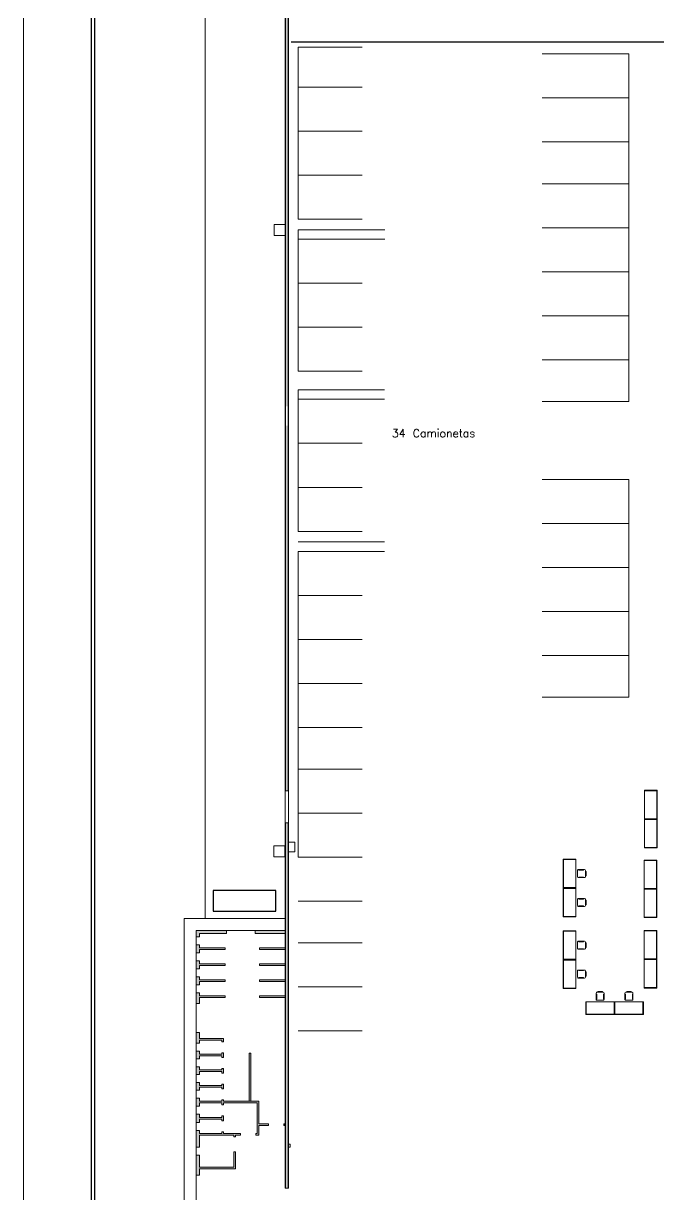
# Model space of a CAD drawing. Header units: millimetres. Extents: x 161 to 540, y 104 to 460.
# Drawn here: x 162.6 to 202.2, y 343.1 to 416.2 of the extents above; entities that cross this region are included whole.
import ezdxf

# ---------------------------------------------------------------- set-up
doc = ezdxf.new("R2010")
doc.units = ezdxf.units.MM
doc.layers.add('000 ALE DURLOCK NUEVO', color=30, linetype='Continuous', lineweight=9)
doc.layers.add('000 ALE HATCH', color=253, linetype='Continuous', lineweight=0)
doc.layers.add('000 ALE MOBILIARIO', color=8, linetype='Continuous', lineweight=0, true_color=0x808080)
doc.layers.add('ARQ', color=1, linetype='Continuous')
doc.layers.add('Muros', color=3, linetype='Continuous')
doc.styles.get("Standard").update_dxf_attribs({"font": 'txt.shx'})

# ---------------------------------------------------------------- blocks, each defined once
blk = doc.blocks.new('MESA DE TRABAJO')
for points in [[(1.8, 0.8), (0, 0.8), (0, 0), (1.8, 0), (1.8, 0.8)], [(0, 0), (0.025, 0), (0.025, 0.775), (1.775, 0.775), (1.775, 0), (1.8, 0)]]:
    blk.add_lwpolyline(points)
blk = doc.blocks.new('IRI-OCASA-Layout R 9$1$OCA_SILLA-13')
for p, q in [((0.0549, 0.05), (0.0549, 0.4483)), ((0.1049, 0.4983), (0.5023, 0.4983)), ((0.5023, 0), (0.1049, 0)), ((0.5523, 0.4483), (0.5523, 0.05))]:
    blk.add_line(p, q)
for points in [[(0, 0.1087), (0, 0.3889), (0.0427, 0.3889), (0.0427, 0.1087)], [(0.1654, 0.4663), (0.1654, 0.4876), (0.4749, 0.4876), (0.4749, 0.4663)], [(0.1681, 0.0207), (0.1681, 0.0394), (0.4749, 0.0394), (0.4749, 0.0207)]]:
    blk.add_lwpolyline(points, close=True)
for centre, start, end in [((0.1049, 0.4483), 90, 180), ((0.1049, 0.05), 180, 270), ((0.5023, 0.4483), 0, 90), ((0.5023, 0.05), 270, 0)]:
    blk.add_arc(centre, 0.05, start, end)

msp = doc.modelspace()

# ---------------------------------------------------------------- hatches: boundary and pattern name
at = {"layer": '000 ALE HATCH', "lineweight": 0}
h = msp.add_hatch(color=256, dxfattribs=at)
h.dxf.hatch_style = 1
h.paths.add_polyline_path([(178.935, 392.304), (179.136, 392.304), (179.136, 450.856), (178.935, 450.856)])
h.paths.add_polyline_path([(178.936, 368.278), (179.136, 368.278), (179.136, 391.104), (178.935, 391.104)])
h.paths.add_polyline_path([(179.136, 366.278), (178.936, 366.278), (178.936, 343.451), (179.136, 343.451)])
h = msp.add_hatch(color=256, dxfattribs=at)
h.dxf.hatch_style = 1
h.paths.add_polyline_path([(173.376, 359.562), (175.256, 359.562), (175.256, 359.362), (173.576, 359.362), (173.576, 359.162), (173.376, 359.162)])
h = msp.add_hatch(color=256, dxfattribs=at)
h.dxf.hatch_style = 1
h.paths.add_polyline_path([(178.936, 359.562), (177.056, 359.562), (177.056, 359.362), (178.936, 359.362)])
h = msp.add_hatch(color=256, dxfattribs=at)
h.dxf.hatch_style = 1
h.paths.add_polyline_path([(173.376, 358.662), (173.576, 358.662), (173.576, 358.462), (175.181, 358.462), (175.181, 358.362), (173.576, 358.362), (173.576, 358.162), (173.376, 358.162)])
h = msp.add_hatch(color=256, dxfattribs=at)
h.dxf.hatch_style = 1
h.paths.add_polyline_path([(178.936, 358.462), (177.331, 358.462), (177.331, 358.362), (178.936, 358.362)])
h = msp.add_hatch(color=256, dxfattribs=at)
h.dxf.hatch_style = 1
h.paths.add_polyline_path([(173.376, 357.662), (173.576, 357.662), (173.576, 357.462), (175.181, 357.462), (175.181, 357.362), (173.576, 357.362), (173.576, 357.162), (173.376, 357.162)])
h = msp.add_hatch(color=256, dxfattribs=at)
h.dxf.hatch_style = 1
h.paths.add_polyline_path([(178.936, 357.462), (177.331, 357.462), (177.331, 357.362), (178.936, 357.362)])
h = msp.add_hatch(color=256, dxfattribs=at)
h.dxf.hatch_style = 1
h.paths.add_polyline_path([(173.376, 356.662), (173.576, 356.662), (173.576, 356.462), (175.181, 356.462), (175.181, 356.362), (173.576, 356.362), (173.576, 356.162), (173.376, 356.162)])
h = msp.add_hatch(color=256, dxfattribs=at)
h.dxf.hatch_style = 1
h.paths.add_polyline_path([(178.936, 356.462), (177.331, 356.462), (177.331, 356.362), (178.936, 356.362)])
h = msp.add_hatch(color=256, dxfattribs=at)
h.dxf.hatch_style = 1
h.paths.add_polyline_path([(173.376, 355.662), (173.576, 355.662), (173.576, 355.462), (175.181, 355.462), (175.181, 355.362), (173.576, 355.362), (173.576, 354.982), (173.376, 354.982)])
h = msp.add_hatch(color=256, dxfattribs=at)
h.dxf.hatch_style = 1
h.paths.add_polyline_path([(178.936, 355.462), (177.331, 355.462), (177.331, 355.362), (178.936, 355.362)])
h = msp.add_hatch(color=256, dxfattribs=at)
h.dxf.hatch_style = 1
h.paths.add_polyline_path([(173.376, 353.182), (173.576, 353.182), (173.576, 352.802), (175.076, 352.802), (175.076, 352.602), (174.976, 352.602), (174.976, 352.702), (173.576, 352.702), (173.576, 352.512), (173.376, 352.512)])
h = msp.add_hatch(color=256, dxfattribs=at)
h.dxf.hatch_style = 1
h.paths.add_polyline_path([(173.376, 352.012), (173.576, 352.012), (173.576, 351.822), (174.976, 351.822), (174.976, 351.902), (175.076, 351.902), (175.076, 351.622), (174.976, 351.622), (174.976, 351.722), (173.576, 351.722), (173.576, 351.532), (173.376, 351.532)])
h = msp.add_hatch(color=256, dxfattribs=at)
h.dxf.hatch_style = 1
h.paths.add_polyline_path([(176.686, 351.882), (176.786, 351.882), (176.786, 348.882), (176.686, 348.882)])
h = msp.add_hatch(color=256, dxfattribs=at)
h.dxf.hatch_style = 1
h.paths.add_polyline_path([(173.376, 351.032), (173.576, 351.032), (173.576, 350.842), (174.976, 350.842), (174.976, 350.922), (175.076, 350.922), (175.076, 350.642), (174.976, 350.642), (174.976, 350.742), (173.576, 350.742), (173.576, 350.552), (173.376, 350.552)])
h = msp.add_hatch(color=256, dxfattribs=at)
h.dxf.hatch_style = 1
h.paths.add_polyline_path([(173.376, 350.052), (173.576, 350.052), (173.576, 349.862), (174.976, 349.862), (174.976, 349.942), (175.076, 349.942), (175.076, 349.662), (174.976, 349.662), (174.976, 349.762), (173.576, 349.762), (173.576, 349.572), (173.376, 349.572)])
h = msp.add_hatch(color=256, dxfattribs=at)
h.dxf.hatch_style = 1
h.paths.add_polyline_path([(177.286, 348.882), (175.076, 348.882), (175.076, 348.962), (174.976, 348.962), (174.976, 348.882), (173.576, 348.882), (173.576, 349.072), (173.376, 349.072), (173.376, 348.572), (173.576, 348.572), (173.576, 348.782), (174.976, 348.782), (174.976, 348.662), (175.076, 348.662), (175.076, 348.782), (177.186, 348.782), (177.186, 346.862), (177.086, 346.862), (177.086, 346.762), (177.286, 346.762), (177.286, 347.362), (177.896, 347.362), (177.896, 347.462), (177.895, 347.462), (177.286, 347.462)])
h = msp.add_hatch(color=256, dxfattribs=at)
h.dxf.hatch_style = 1
h.paths.add_polyline_path([(173.376, 348.072), (173.576, 348.072), (173.576, 347.862), (174.976, 347.862), (174.976, 347.962), (175.076, 347.962), (175.076, 347.662), (174.976, 347.662), (174.976, 347.762), (173.576, 347.762), (173.576, 347.562), (173.376, 347.562)])
h = msp.add_hatch(color=256, dxfattribs=at)
h.dxf.hatch_style = 1
h.paths.add_polyline_path([(173.376, 347.062), (173.576, 347.062), (173.576, 346.862), (174.976, 346.862), (174.976, 346.962), (175.076, 346.962), (175.076, 346.862), (176.146, 346.862), (176.146, 346.762), (175.826, 346.762), (175.826, 346.662), (175.726, 346.662), (175.726, 346.762), (173.576, 346.762), (173.576, 346.012), (173.376, 346.012)])
h = msp.add_hatch(color=256, dxfattribs=at)
h.dxf.hatch_style = 1
h.paths.add_polyline_path([(178.936, 347.462), (178.836, 347.462), (178.836, 347.362), (178.936, 347.362)])
h = msp.add_hatch(color=256, dxfattribs=at)
h.dxf.hatch_style = 1
h.paths.add_polyline_path([(173.376, 345.512), (173.576, 345.512), (173.576, 344.762), (175.726, 344.762), (175.726, 345.722), (175.826, 345.722), (175.826, 344.662), (173.576, 344.662), (173.576, 344.262), (173.376, 344.262)])

# ---------------------------------------------------------------- linework, layer by layer
msp.add_line((202.799, 415.069), (179.307, 415.069))
at = {"color": 1, "lineweight": 0}
msp.add_lwpolyline([(162.58, 459.718), (251.106, 459.718), (251.106, 304.758), (162.58, 304.758)], close=True, dxfattribs=at)
at = {"layer": '000 ALE DURLOCK NUEVO', "color": 0, "lineweight": 0}
for p, q in [((179.744, 414.751), (179.744, 410.871)), ((179.744, 414.751), (183.744, 414.751)), ((194.987, 414.332), (200.386, 414.332)), ((200.386, 414.332), (200.386, 411.582)), ((200.386, 414.332), (200.386, 411.582)), ((179.744, 412.246), (183.744, 412.246)), ((194.987, 411.582), (200.386, 411.582)), ((200.386, 411.582), (200.386, 408.832)), ((179.744, 410.871), (179.744, 409.496)), ((179.744, 409.496), (179.744, 408.121)), ((179.744, 409.496), (183.744, 409.496)), ((194.987, 408.832), (200.386, 408.832)), ((200.386, 408.832), (200.386, 406.222)), ((179.744, 408.121), (179.744, 406.746)), ((179.744, 406.746), (183.744, 406.746)), ((179.744, 406.746), (179.744, 405.371)), ((179.744, 406.746), (183.744, 406.746)), ((194.986, 406.222), (200.386, 406.222)), ((200.386, 406.222), (200.386, 403.472)), ((179.744, 405.371), (179.744, 403.996)), ((179.744, 403.996), (183.744, 403.996)), ((194.987, 403.472), (200.386, 403.472)), ((200.386, 403.472), (200.386, 400.722)), ((179.743, 402.746), (179.743, 401.371)), ((179.743, 401.371), (179.743, 399.996)), ((194.987, 400.722), (200.386, 400.722)), ((200.386, 400.722), (200.386, 397.972)), ((179.743, 399.996), (183.743, 399.996)), ((179.743, 399.996), (179.743, 398.621)), ((179.743, 398.621), (179.743, 397.246)), ((194.987, 397.972), (200.386, 397.972)), ((200.386, 397.972), (200.386, 395.222)), ((179.743, 397.246), (183.743, 397.246)), ((179.743, 397.246), (179.743, 395.871)), ((179.743, 395.871), (179.743, 394.496)), ((194.987, 395.222), (200.386, 395.222)), ((200.386, 395.222), (200.386, 392.612)), ((179.743, 394.496), (183.743, 394.496)), ((179.743, 392.746), (179.743, 391.371)), ((194.986, 392.612), (200.386, 392.612)), ((179.743, 391.371), (179.743, 389.996)), ((179.743, 389.996), (183.743, 389.996)), ((179.743, 389.996), (179.743, 388.621)), ((179.743, 388.621), (179.743, 387.246)), ((179.743, 387.246), (183.743, 387.246)), ((179.743, 387.246), (179.743, 385.871)), ((194.987, 387.742), (200.386, 387.742)), ((194.987, 387.742), (200.386, 387.742)), ((200.386, 387.742), (200.386, 384.992)), ((179.743, 385.871), (179.743, 384.496)), ((194.987, 384.992), (200.386, 384.992)), ((200.386, 384.992), (200.386, 382.242)), ((179.743, 384.496), (183.743, 384.496)), ((179.742, 383.246), (179.742, 381.871)), ((194.987, 382.242), (200.386, 382.242)), ((200.386, 382.242), (200.386, 379.492)), ((179.742, 381.871), (179.742, 380.496)), ((179.742, 380.496), (183.742, 380.496)), ((179.742, 380.496), (179.742, 379.121)), ((179.742, 379.121), (179.742, 377.746)), ((194.987, 379.492), (200.386, 379.492)), ((200.386, 379.492), (200.386, 376.742)), ((179.742, 377.746), (183.742, 377.746)), ((179.742, 377.746), (179.742, 376.371)), ((179.742, 376.371), (179.742, 374.996)), ((194.987, 376.742), (200.386, 376.742)), ((200.386, 376.742), (200.386, 374.132)), ((179.742, 374.996), (183.742, 374.996)), ((179.742, 374.996), (179.742, 373.621)), ((194.986, 374.132), (200.386, 374.132)), ((179.742, 373.621), (179.742, 372.246)), ((179.741, 372.386), (179.741, 371.011)), ((179.742, 372.246), (183.742, 372.246)), ((179.741, 371.011), (179.741, 369.636)), ((179.741, 369.636), (179.741, 368.261)), ((179.741, 369.636), (183.741, 369.636)), ((179.741, 368.261), (179.741, 366.886)), ((179.741, 366.886), (179.741, 365.511)), ((179.741, 366.886), (183.741, 366.886)), ((179.741, 365.511), (179.741, 364.136)), ((179.741, 364.136), (183.741, 364.136)), ((179.742, 364.144), (183.742, 364.144)), ((179.742, 361.394), (183.742, 361.394)), ((179.741, 358.784), (183.741, 358.784)), ((179.741, 356.034), (183.741, 356.034)), ((179.741, 353.284), (183.741, 353.284))]:
    msp.add_line(p, q, dxfattribs=at)
at = {"layer": '000 ALE DURLOCK NUEVO', "color": 1, "lineweight": 0}
msp.add_line((194.987, 406.222), (200.386, 406.222), dxfattribs=at)
at = {"layer": '000 ALE DURLOCK NUEVO', "color": 252, "lineweight": 0}
for p, q in [((179.743, 403.346), (185.142, 403.346)), ((179.743, 402.746), (185.142, 402.746)), ((179.743, 393.346), (185.141, 393.346)), ((179.743, 392.746), (185.141, 392.746))]:
    msp.add_line(p, q, dxfattribs=at)
at = {"layer": '000 ALE DURLOCK NUEVO', "lineweight": 0}
for p, q in [((179.743, 403.346), (179.743, 402.746)), ((179.743, 393.346), (179.743, 392.746)), ((178.936, 368.278), (179.136, 368.278)), ((178.936, 366.278), (179.136, 366.278)), ((178.936, 366.278), (179.136, 366.278))]:
    msp.add_line(p, q, dxfattribs=at)
at = {"layer": '000 ALE DURLOCK NUEVO', "color": 3, "lineweight": 0}
for p, q in [((179.742, 383.846), (185.141, 383.846)), ((179.742, 383.246), (185.141, 383.246))]:
    msp.add_line(p, q, dxfattribs=at)
at = {"layer": '000 ALE DURLOCK NUEVO', "lineweight": 0}
for points in [[(179.136, 343.451), (179.136, 454.812), (248.936, 454.812), (248.936, 334.212), (179.136, 334.212), (179.136, 342.651)], [(178.936, 342.651), (178.936, 334.212), (173.376, 334.212), (173.376, 359.562), (178.936, 359.562), (178.936, 343.451)]]:
    msp.add_lwpolyline(points, dxfattribs=at)
for points in [[(178.239, 403.666), (178.936, 403.666), (178.936, 402.98), (178.239, 402.98)], [(178.215, 364.846), (178.912, 364.846), (178.912, 364.161), (178.215, 364.161)]]:
    msp.add_lwpolyline(points, close=True, dxfattribs=at)
at = {"layer": '000 ALE DURLOCK NUEVO'}
msp.add_lwpolyline([(179.536, 364.47), (179.536, 365.07), (179.136, 365.07), (179.136, 364.47), (179.536, 364.47)], dxfattribs=at)
at = {"layer": '000 ALE HATCH', "lineweight": 0}
msp.add_line((179.136, 343.451), (178.936, 343.451), dxfattribs=at)
msp.add_lwpolyline([(173.936, 450.856), (178.936, 450.856), (178.936, 360.312), (173.936, 360.312)], close=True, dxfattribs=at)
at = {"layer": '000 ALE MOBILIARIO', "lineweight": 0}
msp.add_lwpolyline([(179.136, 346.21), (179.236, 346.21), (179.236, 346.01), (179.136, 346.01)], dxfattribs=at)
at = {"layer": 'ARQ'}
for p, q in [((166.836, 268.182), (166.836, 455.012)), ((167.036, 116.712), (167.036, 455.012))]:
    msp.add_line(p, q, dxfattribs=at)
at = {"layer": 'Muros', "color": 1}
for p, q in [((174.436, 362.062), (174.436, 360.762)), ((178.336, 362.062), (174.436, 362.062)), ((178.336, 360.762), (178.336, 362.062)), ((174.436, 360.762), (178.336, 360.762))]:
    msp.add_line(p, q, dxfattribs=at)
at = {"layer": 'Muros', "lineweight": 0}
for p, q in [((178.936, 360.312), (172.626, 360.312)), ((172.626, 360.312), (172.626, 333.262)), ((175.256, 359.562), (173.376, 359.562)), ((173.376, 359.562), (173.376, 359.162)), ((175.256, 359.362), (173.576, 359.362)), ((173.576, 359.162), (173.576, 359.362)), ((175.256, 359.362), (175.256, 359.562)), ((178.936, 359.562), (177.056, 359.562)), ((177.056, 359.362), (177.056, 359.562)), ((178.936, 359.362), (177.056, 359.362)), ((173.576, 359.162), (173.376, 359.162)), ((173.376, 358.662), (173.376, 358.162)), ((173.576, 358.662), (173.376, 358.662)), ((173.576, 358.462), (173.576, 358.662)), ((173.576, 358.162), (173.376, 358.162)), ((175.181, 358.462), (173.576, 358.462)), ((173.576, 358.162), (173.576, 358.362)), ((175.181, 358.362), (173.576, 358.362)), ((175.181, 358.462), (175.181, 358.362)), ((177.331, 358.462), (178.936, 358.462)), ((177.331, 358.462), (177.331, 358.362)), ((177.331, 358.362), (178.936, 358.362)), ((173.376, 357.662), (173.376, 357.162)), ((173.576, 357.662), (173.376, 357.662)), ((173.576, 357.162), (173.376, 357.162)), ((173.576, 357.462), (173.576, 357.662)), ((175.181, 357.462), (173.576, 357.462)), ((173.576, 357.162), (173.576, 357.362)), ((175.181, 357.362), (173.576, 357.362)), ((175.181, 357.462), (175.181, 357.362)), ((177.331, 357.462), (178.936, 357.462)), ((177.331, 357.462), (177.331, 357.362)), ((177.331, 357.362), (178.936, 357.362)), ((173.376, 356.662), (173.376, 356.162)), ((173.576, 356.662), (173.376, 356.662)), ((173.576, 356.462), (173.576, 356.662)), ((175.181, 356.462), (173.576, 356.462)), ((175.181, 356.462), (175.181, 356.362)), ((177.331, 356.462), (178.936, 356.462)), ((177.331, 356.462), (177.331, 356.362)), ((173.576, 356.162), (173.376, 356.162)), ((173.576, 356.162), (173.576, 356.362)), ((175.181, 356.362), (173.576, 356.362)), ((177.331, 356.362), (178.936, 356.362)), ((173.376, 355.662), (173.376, 354.982)), ((173.576, 355.662), (173.376, 355.662)), ((173.576, 354.982), (173.376, 354.982)), ((173.576, 355.462), (173.576, 355.662)), ((175.181, 355.462), (173.576, 355.462)), ((175.181, 355.362), (173.576, 355.362)), ((173.576, 354.982), (173.576, 355.362)), ((175.181, 355.462), (175.181, 355.362)), ((177.331, 355.462), (178.936, 355.462)), ((177.331, 355.462), (177.331, 355.362)), ((177.331, 355.362), (178.936, 355.362)), ((173.376, 353.182), (173.376, 352.512)), ((173.576, 353.182), (173.376, 353.182)), ((173.576, 352.802), (173.576, 353.182)), ((173.576, 352.802), (175.076, 352.802)), ((175.076, 352.602), (175.076, 352.802)), ((173.576, 352.512), (173.376, 352.512)), ((173.576, 352.702), (174.976, 352.702)), ((173.576, 352.512), (173.576, 352.702)), ((174.976, 352.702), (174.976, 352.602)), ((174.976, 352.602), (175.076, 352.602)), ((173.376, 352.012), (173.376, 351.532)), ((173.576, 352.012), (173.376, 352.012)), ((173.576, 351.532), (173.376, 351.532)), ((173.576, 351.822), (173.576, 352.012)), ((173.576, 351.822), (174.976, 351.822)), ((173.576, 351.722), (174.976, 351.722)), ((173.576, 351.532), (173.576, 351.722)), ((175.076, 351.902), (174.976, 351.902)), ((174.976, 351.902), (174.976, 351.822)), ((174.976, 351.722), (174.976, 351.622)), ((174.976, 351.622), (175.076, 351.622)), ((175.076, 351.622), (175.076, 351.902)), ((176.786, 351.882), (176.686, 351.882)), ((176.686, 351.882), (176.686, 348.882)), ((176.786, 348.882), (176.786, 351.882)), ((173.376, 351.032), (173.376, 350.552)), ((173.576, 351.032), (173.376, 351.032)), ((173.576, 350.842), (173.576, 351.032)), ((173.576, 350.842), (174.976, 350.842)), ((173.576, 350.742), (174.976, 350.742)), ((173.576, 350.552), (173.576, 350.742)), ((175.076, 350.922), (174.976, 350.922)), ((174.976, 350.922), (174.976, 350.842)), ((174.976, 350.742), (174.976, 350.642)), ((174.976, 350.642), (175.076, 350.642)), ((175.076, 350.642), (175.076, 350.922)), ((173.576, 350.552), (173.376, 350.552)), ((173.376, 350.052), (173.376, 349.572)), ((173.576, 350.052), (173.376, 350.052)), ((173.576, 349.862), (173.576, 350.052)), ((173.576, 349.862), (174.976, 349.862)), ((175.076, 349.942), (174.976, 349.942)), ((174.976, 349.942), (174.976, 349.862)), ((175.076, 349.662), (175.076, 349.942)), ((173.576, 349.572), (173.376, 349.572)), ((173.576, 349.762), (174.976, 349.762)), ((173.576, 349.572), (173.576, 349.762)), ((174.976, 349.762), (174.976, 349.662)), ((174.976, 349.662), (175.076, 349.662)), ((173.376, 349.072), (173.376, 348.572)), ((173.576, 349.072), (173.376, 349.072)), ((173.576, 348.572), (173.376, 348.572)), ((173.576, 348.882), (173.576, 349.072)), ((174.976, 348.882), (173.576, 348.882)), ((174.976, 348.782), (173.576, 348.782)), ((173.576, 348.572), (173.576, 348.782)), ((174.976, 348.882), (174.976, 348.962)), ((174.976, 348.962), (175.076, 348.962)), ((174.976, 348.662), (174.976, 348.782)), ((174.976, 348.662), (175.076, 348.662)), ((175.076, 348.962), (175.076, 348.882)), ((177.286, 348.882), (175.076, 348.882)), ((177.186, 348.782), (175.076, 348.782)), ((175.076, 348.662), (175.076, 348.782)), ((177.186, 346.862), (177.186, 348.782)), ((177.286, 347.462), (177.286, 348.882)), ((173.376, 348.072), (173.376, 347.562)), ((173.576, 348.072), (173.376, 348.072)), ((173.576, 347.862), (173.576, 348.072)), ((173.576, 347.862), (174.976, 347.862)), ((173.576, 347.762), (174.976, 347.762)), ((173.576, 347.562), (173.576, 347.762)), ((175.076, 347.962), (174.976, 347.962)), ((174.976, 347.962), (174.976, 347.862)), ((174.976, 347.762), (174.976, 347.662)), ((174.976, 347.662), (175.076, 347.662)), ((175.076, 347.662), (175.076, 347.962)), ((173.576, 347.562), (173.376, 347.562)), ((173.376, 347.062), (173.376, 346.012)), ((173.576, 347.062), (173.376, 347.062)), ((173.576, 346.862), (173.576, 347.062)), ((174.976, 346.962), (175.076, 346.962)), ((174.976, 346.962), (174.976, 346.862)), ((175.076, 346.962), (175.076, 346.862)), ((177.286, 347.462), (177.896, 347.462)), ((177.286, 346.762), (177.286, 347.362)), ((177.286, 347.362), (177.896, 347.362)), ((177.896, 347.462), (177.896, 347.362)), ((178.836, 347.462), (178.936, 347.462)), ((178.836, 347.462), (178.836, 347.362)), ((178.836, 347.362), (178.936, 347.362)), ((174.976, 346.862), (173.576, 346.862)), ((175.726, 346.762), (173.576, 346.762)), ((173.576, 346.012), (173.576, 346.762)), ((176.146, 346.862), (175.076, 346.862)), ((175.726, 346.662), (175.726, 346.762)), ((175.726, 346.662), (175.826, 346.662)), ((176.146, 346.762), (175.826, 346.762)), ((175.826, 346.662), (175.826, 346.762)), ((176.146, 346.862), (176.146, 346.762)), ((177.186, 346.862), (177.086, 346.862)), ((177.086, 346.862), (177.086, 346.762)), ((177.286, 346.762), (177.086, 346.762)), ((173.576, 346.012), (173.376, 346.012)), ((173.376, 345.512), (173.376, 344.262)), ((173.576, 345.512), (173.376, 345.512)), ((173.576, 344.762), (173.576, 345.512)), ((175.726, 344.762), (175.726, 345.722)), ((175.726, 345.722), (175.826, 345.722)), ((175.826, 344.662), (175.826, 345.722)), ((175.726, 344.762), (173.576, 344.762)), ((173.576, 344.262), (173.376, 344.262)), ((175.826, 344.662), (173.576, 344.662)), ((173.576, 344.262), (173.576, 344.662)), ((179.136, 343.451), (178.936, 343.451))]:
    msp.add_line(p, q, dxfattribs=at)
at = {"layer": 'Muros'}
for points in [[(178.936, 450.856), (178.936, 392.304)], [(179.136, 368.278), (179.136, 450.856)], [(178.936, 392.304), (178.936, 368.278)], [(178.936, 366.278), (178.936, 343.451)], [(179.136, 343.451), (179.136, 366.278)]]:
    msp.add_lwpolyline(points, dxfattribs=at)

# ---------------------------------------------------------------- block references
at = {"layer": '000 ALE MOBILIARIO'}
for name, p, rotation in [('MESA DE TRABAJO', (201.37, 368.313), 270), ('MESA DE TRABAJO', (201.37, 366.513), 270), ('MESA DE TRABAJO', (197.086, 362.207), 90), ('MESA DE TRABAJO', (201.348, 363.956), 270), ('IRI-OCASA-Layout R 9$1$OCA_SILLA-13', (197.735, 363.356), 180), ('MESA DE TRABAJO', (197.086, 360.407), 90), ('IRI-OCASA-Layout R 9$1$OCA_SILLA-13', (197.735, 361.556), 180), ('MESA DE TRABAJO', (201.348, 362.156), 270), ('MESA DE TRABAJO', (197.086, 357.734), 90), ('MESA DE TRABAJO', (201.348, 359.559), 270), ('IRI-OCASA-Layout R 9$1$OCA_SILLA-13', (197.735, 358.883), 180), ('MESA DE TRABAJO', (197.086, 355.934), 90), ('MESA DE TRABAJO', (201.348, 357.759), 270), ('IRI-OCASA-Layout R 9$1$OCA_SILLA-13', (197.735, 357.083), 180), ('IRI-OCASA-Layout R 9$1$OCA_SILLA-13', (198.349, 355.744), 270), ('IRI-OCASA-Layout R 9$1$OCA_SILLA-13', (200.149, 355.744), 270), ('MESA DE TRABAJO', (199.498, 355.095), 180), ('MESA DE TRABAJO', (201.298, 355.095), 180)]:
    msp.add_blockref(name, p, dxfattribs=dict(at, rotation=rotation))

# ---------------------------------------------------------------- texts
at = {"insert": (185.593, 390.874), "char_height": 0.5, "attachment_point": 1}
msp.add_mtext_dynamic_manual_height_columns('34 Camionetas', width=46.5402, gutter_width=12.5, heights=[2.057], dxfattribs=at)

doc.saveas('drawing.dxf')
